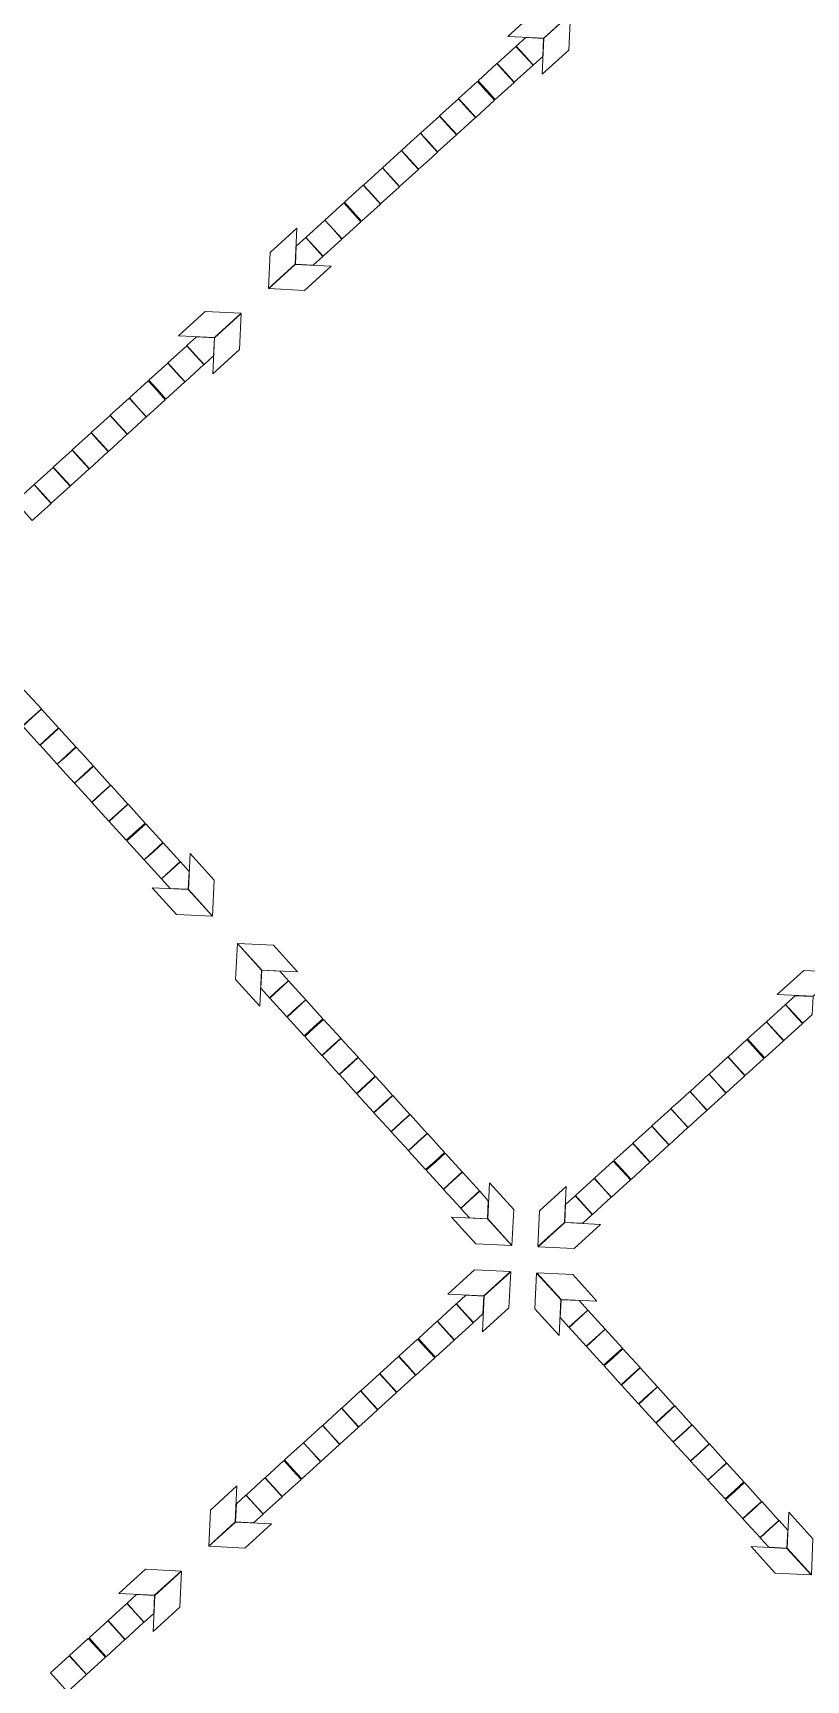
# Model space of a CAD drawing. Header units: inches. Extents: x 733725 to 1472938, y 4017711 to 8040520.
# Drawn here: x 734689.55 to 734701.71, y 4019167.8 to 4019193.7 of the extents above; entities that cross this region are included whole.
import ezdxf

# ---------------------------------------------------------------- set-up
doc = ezdxf.new("R2010")
doc.units = ezdxf.units.IN
doc.header["$MEASUREMENT"] = 0
for name, color, linetype, lineweight in [('H-HARAM2', 123, 'Continuous', 5), ('H-HARAM3', 123, 'Continuous', 5), ('H-MAFSALL', 31, 'Continuous', 13)]:
    doc.layers.add(name, color=color, linetype=linetype, lineweight=lineweight)
pattern_1 = [(354.99999998, (-0.961, 0.33), (0.553438968, 6.325836333), []), (354.99999998, (-0.892, 1.121), (0.553438968, 6.325836333), []), (354.99999998, (-0.823, 1.9117), (0.553438968, 6.325836333), [])]

msp = doc.modelspace()

# ---------------------------------------------------------------- hatches: boundary and pattern name
at = {"layer": 'H-HARAM2'}
h = msp.add_hatch(dxfattribs=at)
h.set_pattern_fill('PLAST', color=256, angle=-5, style=0)
h.set_pattern_definition(pattern_1)
edge = h.paths.add_edge_path()
edge.add_line((734632.731, 4019098.943), (734586.621, 4019149.885))
edge.add_line((734586.621, 4019149.885), (734697.208, 4019249.401))
edge.add_line((734697.208, 4019249.401), (734656.636, 4019294.307))
edge.add_line((734656.636, 4019294.307), (734612.593, 4019254.265))
edge.add_arc((734584.783, 4019246.201), 28.955, -31.0677, 16.1711, ccw=False)
edge.add_line((734609.585, 4019231.259), (734630.186, 4019208.599))
edge.add_line((734630.186, 4019208.599), (734617.904, 4019197.432))
edge.add_line((734617.904, 4019197.432), (734597.303, 4019220.092))
edge.add_arc((734584.783, 4019246.201), 28.955, 248.3791, 295.6179, ccw=False)
edge.add_line((734574.114, 4019219.283), (734521.152, 4019171.133))
edge.add_line((734521.152, 4019171.133), (734519.735, 4019155.04))
edge.add_line((734519.735, 4019155.04), (734510.13, 4019146.749))
edge.add_line((734510.13, 4019146.749), (734509.618, 4019135.985))
edge.add_line((734509.618, 4019135.985), (734511.003, 4019134.453))
edge.add_line((734511.003, 4019134.453), (734515.932, 4019129.031))
edge.add_line((734515.932, 4019129.031), (734518.495, 4019128.91))
edge.add_line((734518.495, 4019128.91), (734518.371, 4019126.305))
edge.add_line((734518.371, 4019126.305), (734518.431, 4019126.238))
edge.add_line((734518.431, 4019126.238), (734518.193, 4019121.231))
edge.add_line((734518.193, 4019121.231), (734532.114, 4019121.216))
edge.add_line((734532.114, 4019121.216), (734533.331, 4019119.845))
edge.add_line((734533.331, 4019119.845), (734566.504, 4019083.356))
edge.add_line((734566.504, 4019083.356), (734585.293, 4019100.438))
edge.add_line((734585.293, 4019100.438), (734607.504, 4019076.008))
edge.add_line((734607.504, 4019076.008), (734632.731, 4019098.943))
h = msp.add_hatch(dxfattribs=at)
h.set_pattern_fill('PLAST', color=256, angle=-5, style=0)
h.set_pattern_definition(pattern_1)
edge = h.paths.add_edge_path()
edge.add_line((734632.731, 4019098.943), (734586.621, 4019149.885))
edge.add_line((734586.621, 4019149.885), (734697.208, 4019249.401))
edge.add_line((734697.208, 4019249.401), (734656.636, 4019294.307))
edge.add_line((734656.636, 4019294.307), (734612.593, 4019254.265))
edge.add_arc((734584.783, 4019246.201), 28.955, -31.0677, 16.1711, ccw=False)
edge.add_line((734609.585, 4019231.259), (734630.186, 4019208.599))
edge.add_line((734630.186, 4019208.599), (734617.904, 4019197.432))
edge.add_line((734617.904, 4019197.432), (734597.303, 4019220.092))
edge.add_arc((734584.783, 4019246.201), 28.955, 248.3791, 295.6179, ccw=False)
edge.add_line((734574.114, 4019219.283), (734521.152, 4019171.133))
edge.add_line((734521.152, 4019171.133), (734519.735, 4019155.04))
edge.add_line((734519.735, 4019155.04), (734510.13, 4019146.749))
edge.add_line((734510.13, 4019146.749), (734509.618, 4019135.985))
edge.add_line((734509.618, 4019135.985), (734511.003, 4019134.453))
edge.add_line((734511.003, 4019134.453), (734515.932, 4019129.031))
edge.add_line((734515.932, 4019129.031), (734518.495, 4019128.91))
edge.add_line((734518.495, 4019128.91), (734518.371, 4019126.305))
edge.add_line((734518.371, 4019126.305), (734518.431, 4019126.238))
edge.add_line((734518.431, 4019126.238), (734518.193, 4019121.231))
edge.add_line((734518.193, 4019121.231), (734532.114, 4019121.216))
edge.add_line((734532.114, 4019121.216), (734533.331, 4019119.845))
edge.add_line((734533.331, 4019119.845), (734566.504, 4019083.356))
edge.add_line((734566.504, 4019083.356), (734585.293, 4019100.438))
edge.add_line((734585.293, 4019100.438), (734607.504, 4019076.008))
edge.add_line((734607.504, 4019076.008), (734632.731, 4019098.943))
at = {"layer": 'H-MAFSALL'}
h = msp.add_hatch(dxfattribs=at)
h.set_pattern_fill('ANGLE', color=256, scale=0.3, angle=45, style=0)
h.set_pattern_definition([(44.999999983, (-0.0012, 0.0002), (-1.4817422595, 1.4817422604), [1.524, -0.5715]), (134.999999983, (-0.0012, 0.0002), (-1.4817422604, -1.4817422595), [1.524, -0.5715])])
edge = h.paths.add_edge_path(flags=16)
edge.add_arc((734483.445, 4019138.19), 8, -50, 310)
edge = h.paths.add_edge_path(flags=16)
edge.add_arc((735041.69, 4018744.78), 5, 130, 310)
edge.add_arc((735041.69, 4018744.78), 5, -50, 130)
edge = h.paths.add_edge_path(flags=16)
edge.add_arc((734929.449, 4018650.032), 10, 307.1029, 310)
edge.add_line((734935.877, 4018642.372), (734935.481, 4018642.057))
edge = h.paths.add_edge_path(flags=16)
edge.add_arc((734448.304, 4018988.959), 5, -50, 310)
edge = h.paths.add_edge_path(flags=16)
edge.add_arc((734929.449, 4018650.032), 10, -50, 310)
edge = h.paths.add_edge_path()
edge.add_line((734470.495, 4018819.804), (734535.003, 4018852.189))
edge.add_line((734535.003, 4018852.189), (734535.003, 4018852.189))
edge.add_line((734535.003, 4018852.189), (734572.914, 4018810.916))
edge.add_arc((734615.714, 4018815.067), 43, 185.5397, 259.5981)
edge.add_line((734607.95, 4018772.774), (734656.259, 4018720.181))
edge.add_line((734656.259, 4018720.181), (734681.017, 4018702.881))
edge.add_line((734681.017, 4018702.881), (734689.467, 4018687.669))
edge.add_line((734689.467, 4018687.669), (734694.857, 4018680.12))
edge.add_line((734694.857, 4018680.12), (734719.321, 4018651.346))
edge.add_line((734719.321, 4018651.346), (734735.321, 4018631.946))
edge.add_line((734735.321, 4018631.946), (734738.811, 4018624.304))
edge.add_line((734738.811, 4018624.304), (734748.26, 4018603.512))
edge.add_line((734748.26, 4018603.512), (734747.516, 4018601.656))
edge.add_arc((734785.506, 4018511.871), 97.491, 107.72929, 112.93457, ccw=False)
edge.add_arc((734656.551, 4018541.881), 117.492, 25.08126, 32.34036, ccw=False)
edge.add_line((734762.964, 4018591.686), (734809.18, 4018581.942))
edge.add_line((734809.18, 4018581.942), (734866.219, 4018571.729))
edge.add_line((734866.219, 4018571.729), (734867.898, 4018578.513))
edge.add_line((734867.898, 4018578.513), (734907.725, 4018615.005))
edge.add_line((734907.725, 4018615.005), (734912.431, 4018609.829))
edge.add_line((734912.431, 4018609.829), (734975.64, 4018667.103))
edge.add_line((734975.64, 4018667.103), (734970.981, 4018672.229))
edge.add_line((734970.981, 4018672.229), (735032.04, 4018727.74))
edge.add_line((735032.04, 4018727.74), (735037.306, 4018722.006))
edge.add_line((735037.306, 4018722.006), (735052.413, 4018735.663))
edge.add_line((735052.413, 4018735.663), (735059.338, 4018741.922))
edge.add_line((735059.338, 4018741.922), (735066.401, 4018748.341))
edge.add_line((735066.401, 4018748.341), (735061.106, 4018754.165))
edge.add_line((735061.106, 4018754.165), (735117.118, 4018805.091))
edge.add_line((735117.118, 4018805.091), (735104.817, 4018818.622))
edge.add_line((735104.817, 4018818.622), (734958.677, 4018685.762))
edge.add_line((734958.677, 4018685.762), (734951.519, 4018693.635))
edge.add_line((734951.519, 4018693.635), (734933.872, 4018677.591))
edge.add_line((734933.872, 4018677.591), (734905.385, 4018651.693))
edge.add_line((734905.385, 4018651.693), (734888.108, 4018635.985))
edge.add_line((734888.108, 4018635.985), (734892.767, 4018630.86))
edge.add_line((734892.767, 4018630.86), (734854.667, 4018596.221))
edge.add_line((734854.667, 4018596.221), (734784.293, 4018608.823))
edge.add_arc((734788.7, 4018633.431), 25, 217.1653, 259.8479, ccw=False)
edge.add_line((734768.777, 4018618.328), (734704.047, 4018703.715))
edge.add_line((734704.047, 4018703.715), (734708.534, 4018710.947))
edge.add_line((734708.534, 4018710.947), (734700.207, 4018716.114))
edge.add_line((734700.207, 4018716.114), (734704.039, 4018722.289))
edge.add_line((734704.039, 4018722.289), (734698.091, 4018725.98))
edge.add_line((734698.091, 4018725.98), (734702.273, 4018732.721))
edge.add_line((734702.273, 4018732.721), (734702.336, 4018732.679))
edge.add_arc((734708.117, 4018741.415), 10.475, 236.5024, 314.0512)
edge.add_line((734715.401, 4018733.886), (734717.159, 4018735.485))
edge.add_line((734717.159, 4018735.485), (734722.231, 4018740.095))
edge.add_line((734722.231, 4018740.095), (734720.065, 4018742.478))
edge.add_line((734720.065, 4018742.478), (734726.132, 4018747.994))
edge.add_line((734726.132, 4018747.994), (734719.41, 4018755.387))
edge.add_line((734719.41, 4018755.387), (734713.218, 4018749.758))
edge.add_line((734713.218, 4018749.758), (734710.291, 4018752.978))
edge.add_line((734710.291, 4018752.978), (734716.483, 4018758.607))
edge.add_line((734716.483, 4018758.607), (734709.759, 4018766.003))
edge.add_line((734709.759, 4018766.003), (734703.567, 4018760.373))
edge.add_line((734703.567, 4018760.373), (734700.64, 4018763.593))
edge.add_line((734700.64, 4018763.593), (734706.832, 4018769.222))
edge.add_line((734706.832, 4018769.222), (734700.111, 4018776.616))
edge.add_line((734700.111, 4018776.616), (734694.4, 4018771.424))
edge.add_line((734694.4, 4018771.424), (734692.234, 4018773.807))
edge.add_line((734692.234, 4018773.807), (734686.631, 4018768.713))
edge.add_line((734686.631, 4018768.713), (734683.931, 4018766.258))
edge.add_arc((734691.488, 4018755.604), 13.062, 125.3471, 234.1486)
edge.add_line((734683.838, 4018745.017), (734679.674, 4018738.306))
edge.add_line((734679.674, 4018738.306), (734673.726, 4018741.996))
edge.add_line((734673.726, 4018741.996), (734673.41, 4018741.491))
edge.add_line((734673.41, 4018741.491), (734673.274, 4018741.576))
edge.add_line((734673.274, 4018741.576), (734669.424, 4018735.372))
edge.add_line((734669.424, 4018735.372), (734662.891, 4018739.425))
edge.add_line((734662.891, 4018739.425), (734661.12, 4018740.524))
edge.add_line((734661.12, 4018740.524), (734662.269, 4018742.424))
edge.add_line((734662.269, 4018742.424), (734639.091, 4018767.919))
edge.add_line((734639.091, 4018767.919), (734644.863, 4018773.166))
edge.add_line((734644.863, 4018773.166), (734641.27, 4018777.117))
edge.add_line((734641.27, 4018777.117), (734635.499, 4018771.87))
edge.add_line((734635.499, 4018771.87), (734624.539, 4018783.924))
edge.add_line((734624.539, 4018783.924), (734623.801, 4018783.25))
edge.add_line((734623.801, 4018783.25), (734611.491, 4018796.79))
edge.add_line((734611.491, 4018796.79), (734615.969, 4018800.904))
edge.add_line((734615.969, 4018800.904), (734613.206, 4018803.943))
edge.add_line((734613.206, 4018803.943), (734611.359, 4018802.264))
edge.add_line((734611.359, 4018802.264), (734611.02, 4018802.637))
edge.add_line((734611.02, 4018802.637), (734608.08, 4018802.777))
edge.add_line((734608.08, 4018802.777), (734607.708, 4018802.438))
edge.add_line((734607.708, 4018802.438), (734600.959, 4018809.861))
edge.add_line((734600.959, 4018809.861), (734601.332, 4018810.2))
edge.add_line((734601.332, 4018810.2), (734601.471, 4018813.14))
edge.add_line((734601.471, 4018813.14), (734601.133, 4018813.512))
edge.add_line((734601.133, 4018813.512), (734602.98, 4018815.191))
edge.add_line((734602.98, 4018815.191), (734600.195, 4018818.254))
edge.add_line((734600.195, 4018818.254), (734595.696, 4018814.164))
edge.add_line((734595.696, 4018814.164), (734583.386, 4018827.704))
edge.add_line((734583.386, 4018827.704), (734584.128, 4018828.375))
edge.add_line((734584.128, 4018828.375), (734573.169, 4018840.43))
edge.add_line((734573.169, 4018840.43), (734578.94, 4018845.677))
edge.add_line((734578.94, 4018845.677), (734575.348, 4018849.628))
edge.add_line((734575.348, 4018849.628), (734569.576, 4018844.381))
edge.add_line((734569.576, 4018844.381), (734546.398, 4018869.875))
edge.add_line((734546.398, 4018869.875), (734544.397, 4018868.912))
edge.add_line((734544.397, 4018868.912), (734540.057, 4018877.668))
edge.add_line((734540.057, 4018877.668), (734546.599, 4018880.911))
edge.add_line((734546.599, 4018880.911), (734546.526, 4018881.057))
edge.add_line((734546.526, 4018881.057), (734547.06, 4018881.322))
edge.add_line((734547.06, 4018881.322), (734543.952, 4018887.593))
edge.add_line((734543.952, 4018887.593), (734551.028, 4018891.101))
edge.add_arc((734562.294, 4018897.711), 13.062, 210.4016, 319.2031)
edge.add_line((734572.182, 4018889.177), (734580.485, 4018896.725))
edge.add_line((734580.485, 4018896.725), (734578.319, 4018899.107))
edge.add_line((734578.319, 4018899.107), (734584.029, 4018904.299))
edge.add_line((734584.029, 4018904.299), (734577.183, 4018911.579))
edge.add_line((734577.183, 4018911.579), (734571.116, 4018906.063))
edge.add_line((734571.116, 4018906.063), (734568.189, 4018909.283))
edge.add_line((734568.189, 4018909.283), (734574.256, 4018914.799))
edge.add_line((734574.256, 4018914.799), (734567.532, 4018922.195))
edge.add_line((734567.532, 4018922.195), (734561.465, 4018916.679))
edge.add_line((734561.465, 4018916.679), (734558.538, 4018919.898))
edge.add_line((734558.538, 4018919.898), (734564.605, 4018925.414))
edge.add_line((734564.605, 4018925.414), (734558.008, 4018932.921))
edge.add_line((734558.008, 4018932.921), (734551.941, 4018927.405))
edge.add_line((734551.941, 4018927.405), (734549.774, 4018929.787))
edge.add_line((734549.774, 4018929.787), (734542.945, 4018923.578))
edge.add_arc((734549.637, 4018915.633), 10.388, 130.1084, 208.8482)
edge.add_line((734540.538, 4018910.621), (734533.43, 4018907.097))
edge.add_line((734533.43, 4018907.097), (734530.321, 4018913.369))
edge.add_line((734530.321, 4018913.369), (734523.81, 4018910.141))
edge.add_line((734523.81, 4018910.141), (734519.422, 4018918.991))
edge.add_line((734519.422, 4018918.991), (734518.414, 4018918.49))
edge.add_line((734518.414, 4018918.49), (734483.652, 4018963.612))
edge.add_line((734483.652, 4018963.612), (734466.216, 4018986.25))
edge.add_arc((734446.342, 4018986.524), 19.876, -0.7881, 95.2465)
edge.add_line((734444.525, 4019006.316), (734441.745, 4019010.015))
edge.add_arc((734457.733, 4019022.03), 20, 159.6381, 216.9245, ccw=False)
edge.add_line((734438.983, 4019028.989), (734449.624, 4019057.661))
edge.add_arc((734468.375, 4019050.702), 20, 132.2751, 159.6381, ccw=False)
edge.add_line((734454.921, 4019065.5), (734492.174, 4019099.369))
edge.add_line((734492.174, 4019099.369), (734492.352, 4019103.094))
edge.add_line((734492.352, 4019103.094), (734518.495, 4019128.91))
edge.add_line((734518.495, 4019128.91), (734515.932, 4019129.032))
edge.add_line((734515.932, 4019129.032), (734509.618, 4019135.985))
edge.add_line((734509.618, 4019135.985), (734510.13, 4019146.749))
edge.add_line((734510.13, 4019146.749), (734519.735, 4019155.04))
edge.add_line((734519.735, 4019155.04), (734521.152, 4019171.133))
edge.add_line((734521.152, 4019171.133), (734507.472, 4019199.486))
edge.add_line((734507.472, 4019199.486), (734476.686, 4019171.099))
edge.add_line((734476.686, 4019171.099), (734472.574, 4019167.308))
edge.add_line((734472.574, 4019167.308), (734466.913, 4019162.087))
edge.add_line((734466.913, 4019162.087), (734466.392, 4019149.251))
edge.add_line((734466.392, 4019149.251), (734473.058, 4019142.023))
edge.add_line((734473.058, 4019142.023), (734470.728, 4019136.003))
edge.add_line((734470.728, 4019136.003), (734468.209, 4019122.907))
edge.add_line((734468.209, 4019122.907), (734466.607, 4019104.847))
edge.add_line((734466.607, 4019104.847), (734464.67, 4019103.328))
edge.add_line((734464.67, 4019103.328), (734460.43, 4019099.47))
edge.add_line((734460.43, 4019099.47), (734439.912, 4019080.557))
edge.add_arc((734466.972, 4019051.099), 40, 132.5703, 159.9333)
edge.add_line((734429.4, 4019064.824), (734425.787, 4019054.932))
edge.add_arc((734492.611, 4019019.499), 75.638, 152.06563, 155.27115)
edge.add_line((734423.91, 4019051.14), (734418.436, 4019034.299))
edge.add_line((734418.436, 4019034.299), (734418.393, 4019032.833))
edge.add_arc((734464.107, 4019027.499), 46.024, 173.3446, 190.8662)
edge.add_arc((734458.101, 4019026.815), 40, 191.5252, 222.5703)
edge.add_line((734428.643, 4018999.755), (734431.55, 4018996.591))
edge.add_arc((734450.637, 4018990.594), 20.007, 162.5586, 282.582)
edge.add_line((734454.995, 4018971.068), (734472.935, 4018951.538))
edge.add_line((734472.935, 4018951.538), (734489.366, 4018933.651))
edge.add_line((734489.366, 4018933.651), (734498.083, 4018916.295))
edge.add_line((734498.083, 4018916.295), (734467.009, 4018900.695))
edge.add_line((734467.009, 4018900.695), (734457.734, 4018896.038))
edge.add_line((734457.734, 4018896.038), (734446.846, 4018890.572))
edge.add_line((734446.846, 4018890.572), (734436.474, 4018885.365))
edge.add_line((734436.474, 4018885.365), (734448.8, 4018875.981))
edge.add_line((734448.8, 4018875.981), (734461.775, 4018837.145))
edge.add_line((734461.775, 4018837.145), (734470.495, 4018819.804))

# ---------------------------------------------------------------- linework, layer by layer
at = {"layer": 'H-HARAM3'}
for points in [[(734697.016, 4019193.649), (734697.434, 4019194.029), (734697.999, 4019194.003), (734697.581, 4019193.622)], [(734697.016, 4019193.649), (734697.434, 4019194.029), (734697.999, 4019194.003), (734697.581, 4019193.622)], [(734697.557, 4019193.054), (734697.975, 4019193.434), (734698.002, 4019193.999), (734697.584, 4019193.619)], [(734697.557, 4019193.054), (734697.975, 4019193.434), (734698.002, 4019193.999), (734697.584, 4019193.619)], [(734697.297, 4019193.631), (734697.579, 4019193.618), (734697.566, 4019193.335), (734697.416, 4019193.199), (734697.282, 4019193.347), (734697.147, 4019193.495)], [(734697.297, 4019193.631), (734697.579, 4019193.618), (734697.566, 4019193.335), (734697.416, 4019193.199), (734697.282, 4019193.347), (734697.147, 4019193.495)], [(734697.144, 4019193.492), (734697.279, 4019193.344), (734697.413, 4019193.196), (734697.117, 4019192.927), (734696.983, 4019193.075), (734696.848, 4019193.223)], [(734697.144, 4019193.492), (734697.279, 4019193.344), (734697.413, 4019193.196), (734697.117, 4019192.927), (734696.983, 4019193.075), (734696.848, 4019193.223)], [(734696.845, 4019193.22), (734696.979, 4019193.072), (734697.114, 4019192.924), (734696.818, 4019192.655), (734696.683, 4019192.803), (734696.549, 4019192.951)], [(734696.845, 4019193.22), (734696.979, 4019193.072), (734697.114, 4019192.924), (734696.818, 4019192.655), (734696.683, 4019192.803), (734696.549, 4019192.951)], [(734696.538, 4019192.941), (734696.672, 4019192.793), (734696.807, 4019192.645), (734696.511, 4019192.376), (734696.376, 4019192.524), (734696.242, 4019192.672)], [(734696.538, 4019192.941), (734696.672, 4019192.793), (734696.807, 4019192.645), (734696.511, 4019192.376), (734696.376, 4019192.524), (734696.242, 4019192.672)], [(734696.238, 4019192.669), (734696.373, 4019192.521), (734696.508, 4019192.373), (734696.212, 4019192.104), (734696.077, 4019192.252), (734695.943, 4019192.4)], [(734696.238, 4019192.669), (734696.373, 4019192.521), (734696.508, 4019192.373), (734696.212, 4019192.104), (734696.077, 4019192.252), (734695.943, 4019192.4)], [(734695.939, 4019192.397), (734696.074, 4019192.249), (734696.208, 4019192.101), (734695.912, 4019191.832), (734695.778, 4019191.98), (734695.643, 4019192.128)], [(734695.939, 4019192.397), (734696.074, 4019192.249), (734696.208, 4019192.101), (734695.912, 4019191.832), (734695.778, 4019191.98), (734695.643, 4019192.128)], [(734695.492, 4019191.99), (734695.64, 4019192.125), (734695.775, 4019191.977), (734695.909, 4019191.829), (734695.761, 4019191.694), (734695.613, 4019191.56), (734695.479, 4019191.708), (734695.344, 4019191.856)], [(734695.492, 4019191.99), (734695.64, 4019192.125), (734695.775, 4019191.977), (734695.909, 4019191.829), (734695.761, 4019191.694), (734695.613, 4019191.56), (734695.479, 4019191.708), (734695.344, 4019191.856)], [(734695.341, 4019191.853), (734695.475, 4019191.705), (734695.61, 4019191.557), (734695.314, 4019191.288), (734695.179, 4019191.436), (734695.045, 4019191.584)], [(734695.341, 4019191.853), (734695.475, 4019191.705), (734695.61, 4019191.557), (734695.314, 4019191.288), (734695.179, 4019191.436), (734695.045, 4019191.584)], [(734695.042, 4019191.581), (734695.176, 4019191.433), (734695.311, 4019191.285), (734695.015, 4019191.016), (734694.88, 4019191.164), (734694.746, 4019191.312)], [(734695.042, 4019191.581), (734695.176, 4019191.433), (734695.311, 4019191.285), (734695.015, 4019191.016), (734694.88, 4019191.164), (734694.746, 4019191.312)], [(734694.742, 4019191.309), (734694.877, 4019191.161), (734695.011, 4019191.013), (734694.715, 4019190.744), (734694.581, 4019190.892), (734694.446, 4019191.04)], [(734694.742, 4019191.309), (734694.877, 4019191.161), (734695.011, 4019191.013), (734694.715, 4019190.744), (734694.581, 4019190.892), (734694.446, 4019191.04)], [(734694.435, 4019191.03), (734694.57, 4019190.882), (734694.704, 4019190.734), (734694.408, 4019190.465), (734694.274, 4019190.613), (734694.139, 4019190.761)], [(734694.435, 4019191.03), (734694.57, 4019190.882), (734694.704, 4019190.734), (734694.408, 4019190.465), (734694.274, 4019190.613), (734694.139, 4019190.761)], [(734693.696, 4019190.631), (734693.278, 4019190.251), (734693.251, 4019189.686), (734693.669, 4019190.066)], [(734693.696, 4019190.631), (734693.278, 4019190.251), (734693.251, 4019189.686), (734693.669, 4019190.066)], [(734694.136, 4019190.758), (734694.271, 4019190.61), (734694.405, 4019190.462), (734694.109, 4019190.193), (734693.975, 4019190.341), (734693.84, 4019190.489)], [(734694.136, 4019190.758), (734694.271, 4019190.61), (734694.405, 4019190.462), (734694.109, 4019190.193), (734693.975, 4019190.341), (734693.84, 4019190.489)], [(734693.837, 4019190.486), (734693.971, 4019190.338), (734694.106, 4019190.19), (734693.956, 4019190.054), (734693.674, 4019190.067), (734693.687, 4019190.35)], [(734693.837, 4019190.486), (734693.971, 4019190.338), (734694.106, 4019190.19), (734693.956, 4019190.054), (734693.674, 4019190.067), (734693.687, 4019190.35)], [(734694.237, 4019190.036), (734693.819, 4019189.655), (734693.254, 4019189.682), (734693.672, 4019190.063)], [(734694.237, 4019190.036), (734693.819, 4019189.655), (734693.254, 4019189.682), (734693.672, 4019190.063)], [(734691.836, 4019188.94), (734692.255, 4019189.321), (734692.82, 4019189.294), (734692.401, 4019188.913)], [(734691.836, 4019188.94), (734692.255, 4019189.321), (734692.82, 4019189.294), (734692.401, 4019188.913)], [(734692.377, 4019188.345), (734692.796, 4019188.725), (734692.823, 4019189.29), (734692.404, 4019188.91)], [(734692.377, 4019188.345), (734692.796, 4019188.725), (734692.823, 4019189.29), (734692.404, 4019188.91)], [(734691.669, 4019188.514), (734691.803, 4019188.366), (734691.938, 4019188.218), (734692.234, 4019188.487), (734692.099, 4019188.635), (734691.965, 4019188.783)], [(734691.669, 4019188.514), (734691.803, 4019188.366), (734691.938, 4019188.218), (734692.234, 4019188.487), (734692.099, 4019188.635), (734691.965, 4019188.783)], [(734691.968, 4019188.786), (734692.102, 4019188.638), (734692.237, 4019188.49), (734692.386, 4019188.626), (734692.4, 4019188.909), (734692.117, 4019188.922)], [(734691.968, 4019188.786), (734692.102, 4019188.638), (734692.237, 4019188.49), (734692.386, 4019188.626), (734692.4, 4019188.909), (734692.117, 4019188.922)], [(734691.369, 4019188.242), (734691.504, 4019188.094), (734691.638, 4019187.946), (734691.934, 4019188.215), (734691.8, 4019188.363), (734691.665, 4019188.511)], [(734691.369, 4019188.242), (734691.504, 4019188.094), (734691.638, 4019187.946), (734691.934, 4019188.215), (734691.8, 4019188.363), (734691.665, 4019188.511)], [(734691.062, 4019187.963), (734691.197, 4019187.815), (734691.331, 4019187.667), (734691.627, 4019187.936), (734691.493, 4019188.084), (734691.358, 4019188.232)], [(734691.062, 4019187.963), (734691.197, 4019187.815), (734691.331, 4019187.667), (734691.627, 4019187.936), (734691.493, 4019188.084), (734691.358, 4019188.232)], [(734690.763, 4019187.691), (734690.898, 4019187.543), (734691.032, 4019187.395), (734691.328, 4019187.664), (734691.194, 4019187.812), (734691.059, 4019187.96)], [(734690.763, 4019187.691), (734690.898, 4019187.543), (734691.032, 4019187.395), (734691.328, 4019187.664), (734691.194, 4019187.812), (734691.059, 4019187.96)], [(734690.464, 4019187.419), (734690.598, 4019187.271), (734690.733, 4019187.123), (734691.029, 4019187.392), (734690.894, 4019187.54), (734690.76, 4019187.688)], [(734690.464, 4019187.419), (734690.598, 4019187.271), (734690.733, 4019187.123), (734691.029, 4019187.392), (734690.894, 4019187.54), (734690.76, 4019187.688)], [(734690.313, 4019187.282), (734690.165, 4019187.147), (734690.299, 4019186.999), (734690.434, 4019186.851), (734690.582, 4019186.986), (734690.73, 4019187.12), (734690.595, 4019187.268), (734690.461, 4019187.416)], [(734690.313, 4019187.282), (734690.165, 4019187.147), (734690.299, 4019186.999), (734690.434, 4019186.851), (734690.582, 4019186.986), (734690.73, 4019187.12), (734690.595, 4019187.268), (734690.461, 4019187.416)], [(734689.865, 4019186.875), (734690, 4019186.727), (734690.134, 4019186.579), (734690.43, 4019186.848), (734690.296, 4019186.996), (734690.161, 4019187.144)], [(734689.865, 4019186.875), (734690, 4019186.727), (734690.134, 4019186.579), (734690.43, 4019186.848), (734690.296, 4019186.996), (734690.161, 4019187.144)], [(734689.566, 4019186.603), (734689.701, 4019186.455), (734689.835, 4019186.307), (734690.131, 4019186.576), (734689.997, 4019186.724), (734689.862, 4019186.872)], [(734689.566, 4019186.603), (734689.701, 4019186.455), (734689.835, 4019186.307), (734690.131, 4019186.576), (734689.997, 4019186.724), (734689.862, 4019186.872)], [(734689.267, 4019186.331), (734689.401, 4019186.183), (734689.536, 4019186.035), (734689.832, 4019186.304), (734689.697, 4019186.452), (734689.563, 4019186.6)], [(734689.267, 4019186.331), (734689.401, 4019186.183), (734689.536, 4019186.035), (734689.832, 4019186.304), (734689.697, 4019186.452), (734689.563, 4019186.6)], [(734689.113, 4019183.101), (734689.261, 4019183.235), (734689.409, 4019183.37), (734689.678, 4019183.074), (734689.53, 4019182.939), (734689.382, 4019182.805)], [(734689.113, 4019183.101), (734689.261, 4019183.235), (734689.409, 4019183.37), (734689.678, 4019183.074), (734689.53, 4019182.939), (734689.382, 4019182.805)], [(734689.385, 4019182.801), (734689.533, 4019182.936), (734689.681, 4019183.07), (734689.95, 4019182.774), (734689.802, 4019182.64), (734689.654, 4019182.505)], [(734689.385, 4019182.801), (734689.533, 4019182.936), (734689.681, 4019183.07), (734689.95, 4019182.774), (734689.802, 4019182.64), (734689.654, 4019182.505)], [(734689.657, 4019182.502), (734689.805, 4019182.637), (734689.953, 4019182.771), (734690.222, 4019182.475), (734690.074, 4019182.341), (734689.926, 4019182.206)], [(734689.657, 4019182.502), (734689.805, 4019182.637), (734689.953, 4019182.771), (734690.222, 4019182.475), (734690.074, 4019182.341), (734689.926, 4019182.206)], [(734690.064, 4019182.055), (734689.929, 4019182.203), (734690.077, 4019182.337), (734690.225, 4019182.472), (734690.36, 4019182.324), (734690.494, 4019182.176), (734690.346, 4019182.041), (734690.198, 4019181.907)], [(734690.064, 4019182.055), (734689.929, 4019182.203), (734690.077, 4019182.337), (734690.225, 4019182.472), (734690.36, 4019182.324), (734690.494, 4019182.176), (734690.346, 4019182.041), (734690.198, 4019181.907)], [(734690.201, 4019181.904), (734690.349, 4019182.038), (734690.497, 4019182.173), (734690.766, 4019181.877), (734690.618, 4019181.742), (734690.47, 4019181.608)], [(734690.201, 4019181.904), (734690.349, 4019182.038), (734690.497, 4019182.173), (734690.766, 4019181.877), (734690.618, 4019181.742), (734690.47, 4019181.608)], [(734690.473, 4019181.604), (734690.621, 4019181.739), (734690.769, 4019181.873), (734691.038, 4019181.578), (734690.89, 4019181.443), (734690.742, 4019181.308)], [(734690.473, 4019181.604), (734690.621, 4019181.739), (734690.769, 4019181.873), (734691.038, 4019181.578), (734690.89, 4019181.443), (734690.742, 4019181.308)], [(734690.745, 4019181.305), (734690.893, 4019181.44), (734691.041, 4019181.574), (734691.31, 4019181.278), (734691.162, 4019181.144), (734691.014, 4019181.009)], [(734690.745, 4019181.305), (734690.893, 4019181.44), (734691.041, 4019181.574), (734691.31, 4019181.278), (734691.162, 4019181.144), (734691.014, 4019181.009)], [(734691.025, 4019180.998), (734691.173, 4019181.133), (734691.321, 4019181.267), (734691.59, 4019180.971), (734691.442, 4019180.837), (734691.294, 4019180.702)], [(734691.025, 4019180.998), (734691.173, 4019181.133), (734691.321, 4019181.267), (734691.59, 4019180.971), (734691.442, 4019180.837), (734691.294, 4019180.702)], [(734691.297, 4019180.699), (734691.445, 4019180.833), (734691.593, 4019180.968), (734691.862, 4019180.672), (734691.714, 4019180.537), (734691.566, 4019180.403)], [(734691.297, 4019180.699), (734691.445, 4019180.833), (734691.593, 4019180.968), (734691.862, 4019180.672), (734691.714, 4019180.537), (734691.566, 4019180.403)], [(734692.018, 4019180.8), (734692.399, 4019180.382), (734692.372, 4019179.817), (734691.991, 4019180.235)], [(734692.018, 4019180.8), (734692.399, 4019180.382), (734692.372, 4019179.817), (734691.991, 4019180.235)], [(734691.569, 4019180.4), (734691.717, 4019180.534), (734691.865, 4019180.669), (734692.001, 4019180.519), (734691.987, 4019180.237), (734691.705, 4019180.25)], [(734691.569, 4019180.4), (734691.717, 4019180.534), (734691.865, 4019180.669), (734692.001, 4019180.519), (734691.987, 4019180.237), (734691.705, 4019180.25)], [(734691.423, 4019180.259), (734691.804, 4019179.841), (734692.369, 4019179.814), (734691.988, 4019180.232)], [(734691.423, 4019180.259), (734691.804, 4019179.841), (734692.369, 4019179.814), (734691.988, 4019180.232)], [(734693.709, 4019178.94), (734693.329, 4019179.359), (734692.764, 4019179.386), (734693.144, 4019178.967)], [(734693.709, 4019178.94), (734693.329, 4019179.359), (734692.764, 4019179.386), (734693.144, 4019178.967)], [(734693.114, 4019178.399), (734692.734, 4019178.818), (734692.761, 4019179.383), (734693.141, 4019178.964)], [(734693.114, 4019178.399), (734692.734, 4019178.818), (734692.761, 4019179.383), (734693.141, 4019178.964)], [(734693.268, 4019178.531), (734693.416, 4019178.665), (734693.564, 4019178.8), (734693.428, 4019178.949), (734693.145, 4019178.963), (734693.132, 4019178.68)], [(734693.268, 4019178.531), (734693.416, 4019178.665), (734693.564, 4019178.8), (734693.428, 4019178.949), (734693.145, 4019178.963), (734693.132, 4019178.68)], [(734701.254, 4019178.581), (734701.672, 4019178.962), (734702.238, 4019178.935), (734701.819, 4019178.554)], [(734701.254, 4019178.581), (734701.672, 4019178.962), (734702.238, 4019178.935), (734701.819, 4019178.554)], [(734693.54, 4019178.231), (734693.688, 4019178.366), (734693.836, 4019178.5), (734693.567, 4019178.796), (734693.419, 4019178.662), (734693.271, 4019178.527)], [(734693.54, 4019178.231), (734693.688, 4019178.366), (734693.836, 4019178.5), (734693.567, 4019178.796), (734693.419, 4019178.662), (734693.271, 4019178.527)], [(734693.812, 4019177.932), (734693.96, 4019178.067), (734694.108, 4019178.201), (734693.839, 4019178.497), (734693.691, 4019178.363), (734693.543, 4019178.228)], [(734693.812, 4019177.932), (734693.96, 4019178.067), (734694.108, 4019178.201), (734693.839, 4019178.497), (734693.691, 4019178.363), (734693.543, 4019178.228)], [(734701.355, 4019177.859), (734701.221, 4019178.007), (734701.086, 4019178.155), (734701.382, 4019178.424), (734701.517, 4019178.276), (734701.651, 4019178.128)], [(734701.355, 4019177.859), (734701.221, 4019178.007), (734701.086, 4019178.155), (734701.382, 4019178.424), (734701.517, 4019178.276), (734701.651, 4019178.128)], [(734701.655, 4019178.131), (734701.52, 4019178.279), (734701.385, 4019178.427), (734701.535, 4019178.563), (734701.818, 4019178.55), (734701.804, 4019178.267)], [(734701.655, 4019178.131), (734701.52, 4019178.279), (734701.385, 4019178.427), (734701.535, 4019178.563), (734701.818, 4019178.55), (734701.804, 4019178.267)], [(734694.091, 4019177.625), (734694.239, 4019177.76), (734694.387, 4019177.894), (734694.118, 4019178.19), (734693.97, 4019178.056), (734693.822, 4019177.921)], [(734694.091, 4019177.625), (734694.239, 4019177.76), (734694.387, 4019177.894), (734694.118, 4019178.19), (734693.97, 4019178.056), (734693.822, 4019177.921)], [(734701.056, 4019177.587), (734700.922, 4019177.735), (734700.787, 4019177.883), (734701.083, 4019178.152), (734701.218, 4019178.004), (734701.352, 4019177.856)], [(734701.056, 4019177.587), (734700.922, 4019177.735), (734700.787, 4019177.883), (734701.083, 4019178.152), (734701.218, 4019178.004), (734701.352, 4019177.856)], [(734694.363, 4019177.326), (734694.511, 4019177.46), (734694.659, 4019177.595), (734694.39, 4019177.891), (734694.242, 4019177.756), (734694.094, 4019177.622)], [(734694.363, 4019177.326), (734694.511, 4019177.46), (734694.659, 4019177.595), (734694.39, 4019177.891), (734694.242, 4019177.756), (734694.094, 4019177.622)], [(734700.749, 4019177.308), (734700.614, 4019177.456), (734700.48, 4019177.604), (734700.776, 4019177.873), (734700.91, 4019177.725), (734701.045, 4019177.577)], [(734700.749, 4019177.308), (734700.614, 4019177.456), (734700.48, 4019177.604), (734700.776, 4019177.873), (734700.91, 4019177.725), (734701.045, 4019177.577)], [(734694.635, 4019177.027), (734694.783, 4019177.161), (734694.931, 4019177.296), (734694.662, 4019177.592), (734694.514, 4019177.457), (734694.366, 4019177.323)], [(734694.635, 4019177.027), (734694.783, 4019177.161), (734694.931, 4019177.296), (734694.662, 4019177.592), (734694.514, 4019177.457), (734694.366, 4019177.323)], [(734700.45, 4019177.036), (734700.315, 4019177.184), (734700.181, 4019177.332), (734700.477, 4019177.601), (734700.611, 4019177.453), (734700.746, 4019177.305)], [(734700.45, 4019177.036), (734700.315, 4019177.184), (734700.181, 4019177.332), (734700.477, 4019177.601), (734700.611, 4019177.453), (734700.746, 4019177.305)], [(734700.151, 4019176.764), (734700.016, 4019176.912), (734699.882, 4019177.06), (734700.177, 4019177.329), (734700.312, 4019177.181), (734700.447, 4019177.033)], [(734700.151, 4019176.764), (734700.016, 4019176.912), (734699.882, 4019177.06), (734700.177, 4019177.329), (734700.312, 4019177.181), (734700.447, 4019177.033)], [(734694.773, 4019176.875), (734694.907, 4019176.727), (734695.055, 4019176.862), (734695.203, 4019176.996), (734695.069, 4019177.144), (734694.934, 4019177.292), (734694.786, 4019177.158), (734694.638, 4019177.023)], [(734694.773, 4019176.875), (734694.907, 4019176.727), (734695.055, 4019176.862), (734695.203, 4019176.996), (734695.069, 4019177.144), (734694.934, 4019177.292), (734694.786, 4019177.158), (734694.638, 4019177.023)], [(734699.999, 4019176.627), (734699.851, 4019176.492), (734699.717, 4019176.64), (734699.582, 4019176.788), (734699.73, 4019176.923), (734699.878, 4019177.057), (734700.013, 4019176.909), (734700.147, 4019176.761)], [(734699.999, 4019176.627), (734699.851, 4019176.492), (734699.717, 4019176.64), (734699.582, 4019176.788), (734699.73, 4019176.923), (734699.878, 4019177.057), (734700.013, 4019176.909), (734700.147, 4019176.761)], [(734695.179, 4019176.428), (734695.327, 4019176.563), (734695.475, 4019176.697), (734695.206, 4019176.993), (734695.058, 4019176.859), (734694.91, 4019176.724)], [(734695.179, 4019176.428), (734695.327, 4019176.563), (734695.475, 4019176.697), (734695.206, 4019176.993), (734695.058, 4019176.859), (734694.91, 4019176.724)], [(734695.451, 4019176.129), (734695.599, 4019176.264), (734695.747, 4019176.398), (734695.478, 4019176.694), (734695.33, 4019176.559), (734695.182, 4019176.425)], [(734695.451, 4019176.129), (734695.599, 4019176.264), (734695.747, 4019176.398), (734695.478, 4019176.694), (734695.33, 4019176.559), (734695.182, 4019176.425)], [(734699.552, 4019176.22), (734699.418, 4019176.368), (734699.283, 4019176.516), (734699.579, 4019176.785), (734699.714, 4019176.637), (734699.848, 4019176.489)], [(734699.552, 4019176.22), (734699.418, 4019176.368), (734699.283, 4019176.516), (734699.579, 4019176.785), (734699.714, 4019176.637), (734699.848, 4019176.489)], [(734695.723, 4019175.83), (734695.871, 4019175.964), (734696.019, 4019176.099), (734695.75, 4019176.395), (734695.602, 4019176.26), (734695.454, 4019176.126)], [(734695.723, 4019175.83), (734695.871, 4019175.964), (734696.019, 4019176.099), (734695.75, 4019176.395), (734695.602, 4019176.26), (734695.454, 4019176.126)], [(734699.253, 4019175.948), (734699.118, 4019176.096), (734698.984, 4019176.244), (734699.28, 4019176.513), (734699.414, 4019176.365), (734699.549, 4019176.217)], [(734699.253, 4019175.948), (734699.118, 4019176.096), (734698.984, 4019176.244), (734699.28, 4019176.513), (734699.414, 4019176.365), (734699.549, 4019176.217)], [(734696.002, 4019175.523), (734696.15, 4019175.657), (734696.298, 4019175.792), (734696.029, 4019176.088), (734695.881, 4019175.953), (734695.733, 4019175.819)], [(734696.002, 4019175.523), (734696.15, 4019175.657), (734696.298, 4019175.792), (734696.029, 4019176.088), (734695.881, 4019175.953), (734695.733, 4019175.819)], [(734698.954, 4019175.676), (734698.819, 4019175.824), (734698.685, 4019175.972), (734698.981, 4019176.241), (734699.115, 4019176.093), (734699.25, 4019175.945)], [(734698.954, 4019175.676), (734698.819, 4019175.824), (734698.685, 4019175.972), (734698.981, 4019176.241), (734699.115, 4019176.093), (734699.25, 4019175.945)], [(734696.275, 4019175.223), (734696.423, 4019175.358), (734696.57, 4019175.493), (734696.301, 4019175.788), (734696.153, 4019175.654), (734696.005, 4019175.519)], [(734696.275, 4019175.223), (734696.423, 4019175.358), (734696.57, 4019175.493), (734696.301, 4019175.788), (734696.153, 4019175.654), (734696.005, 4019175.519)], [(734698.647, 4019175.397), (734698.512, 4019175.545), (734698.378, 4019175.693), (734698.674, 4019175.962), (734698.808, 4019175.814), (734698.943, 4019175.666)], [(734698.647, 4019175.397), (734698.512, 4019175.545), (734698.378, 4019175.693), (734698.674, 4019175.962), (734698.808, 4019175.814), (734698.943, 4019175.666)], [(734696.727, 4019175.621), (734697.108, 4019175.202), (734697.081, 4019174.637), (734696.7, 4019175.056)], [(734696.727, 4019175.621), (734697.108, 4019175.202), (734697.081, 4019174.637), (734696.7, 4019175.056)], [(734697.935, 4019175.563), (734697.516, 4019175.183), (734697.489, 4019174.618), (734697.908, 4019174.998)], [(734697.935, 4019175.563), (734697.516, 4019175.183), (734697.489, 4019174.618), (734697.908, 4019174.998)], [(734698.347, 4019175.125), (734698.213, 4019175.273), (734698.078, 4019175.421), (734698.374, 4019175.69), (734698.509, 4019175.542), (734698.643, 4019175.394)], [(734698.347, 4019175.125), (734698.213, 4019175.273), (734698.078, 4019175.421), (734698.374, 4019175.69), (734698.509, 4019175.542), (734698.643, 4019175.394)], [(734696.413, 4019175.071), (734696.696, 4019175.057), (734696.709, 4019175.34), (734696.573, 4019175.489), (734696.425, 4019175.355), (734696.277, 4019175.22)], [(734696.413, 4019175.071), (734696.696, 4019175.057), (734696.709, 4019175.34), (734696.573, 4019175.489), (734696.425, 4019175.355), (734696.277, 4019175.22)], [(734698.195, 4019174.986), (734697.912, 4019174.999), (734697.925, 4019175.282), (734698.075, 4019175.418), (734698.21, 4019175.27), (734698.344, 4019175.122)], [(734698.195, 4019174.986), (734697.912, 4019174.999), (734697.925, 4019175.282), (734698.075, 4019175.418), (734698.21, 4019175.27), (734698.344, 4019175.122)], [(734696.132, 4019175.08), (734696.512, 4019174.661), (734697.078, 4019174.634), (734696.697, 4019175.053)], [(734696.132, 4019175.08), (734696.512, 4019174.661), (734697.078, 4019174.634), (734696.697, 4019175.053)], [(734698.476, 4019174.968), (734698.057, 4019174.588), (734697.492, 4019174.615), (734697.911, 4019174.995)], [(734698.476, 4019174.968), (734698.057, 4019174.588), (734697.492, 4019174.615), (734697.911, 4019174.995)], [(734696.074, 4019173.872), (734696.493, 4019174.253), (734697.058, 4019174.226), (734696.64, 4019173.845)], [(734696.074, 4019173.872), (734696.493, 4019174.253), (734697.058, 4019174.226), (734696.64, 4019173.845)], [(734696.616, 4019173.277), (734697.034, 4019173.658), (734697.061, 4019174.223), (734696.642, 4019173.842)], [(734696.616, 4019173.277), (734697.034, 4019173.658), (734697.061, 4019174.223), (734696.642, 4019173.842)], [(734698.418, 4019173.761), (734698.038, 4019174.179), (734697.473, 4019174.206), (734697.853, 4019173.788)], [(734698.418, 4019173.761), (734698.038, 4019174.179), (734697.473, 4019174.206), (734697.853, 4019173.788)], [(734697.823, 4019173.22), (734697.442, 4019173.638), (734697.469, 4019174.203), (734697.85, 4019173.785)], [(734697.823, 4019173.22), (734697.442, 4019173.638), (734697.469, 4019174.203), (734697.85, 4019173.785)], [(734696.472, 4019173.42), (734696.337, 4019173.568), (734696.203, 4019173.716), (734695.907, 4019173.447), (734696.041, 4019173.299), (734696.176, 4019173.151)], [(734696.472, 4019173.42), (734696.337, 4019173.568), (734696.203, 4019173.716), (734695.907, 4019173.447), (734696.041, 4019173.299), (734696.176, 4019173.151)], [(734696.625, 4019173.559), (734696.638, 4019173.841), (734696.356, 4019173.855), (734696.206, 4019173.719), (734696.341, 4019173.571), (734696.475, 4019173.423)], [(734696.625, 4019173.559), (734696.638, 4019173.841), (734696.356, 4019173.855), (734696.206, 4019173.719), (734696.341, 4019173.571), (734696.475, 4019173.423)], [(734697.841, 4019173.501), (734697.854, 4019173.783), (734698.137, 4019173.77), (734698.273, 4019173.62), (734698.125, 4019173.486), (734697.977, 4019173.351)], [(734697.841, 4019173.501), (734697.854, 4019173.783), (734698.137, 4019173.77), (734698.273, 4019173.62), (734698.125, 4019173.486), (734697.977, 4019173.351)], [(734696.173, 4019173.148), (734696.038, 4019173.296), (734695.904, 4019173.444), (734695.608, 4019173.175), (734695.742, 4019173.027), (734695.877, 4019172.879)], [(734696.173, 4019173.148), (734696.038, 4019173.296), (734695.904, 4019173.444), (734695.608, 4019173.175), (734695.742, 4019173.027), (734695.877, 4019172.879)], [(734697.98, 4019173.348), (734698.128, 4019173.482), (734698.276, 4019173.617), (734698.545, 4019173.321), (734698.397, 4019173.186), (734698.249, 4019173.052)], [(734697.98, 4019173.348), (734698.128, 4019173.482), (734698.276, 4019173.617), (734698.545, 4019173.321), (734698.397, 4019173.186), (734698.249, 4019173.052)], [(734698.252, 4019173.049), (734698.4, 4019173.183), (734698.548, 4019173.318), (734698.817, 4019173.022), (734698.669, 4019172.887), (734698.521, 4019172.753)], [(734698.252, 4019173.049), (734698.4, 4019173.183), (734698.548, 4019173.318), (734698.817, 4019173.022), (734698.669, 4019172.887), (734698.521, 4019172.753)], [(734695.866, 4019172.868), (734695.731, 4019173.016), (734695.596, 4019173.164), (734695.3, 4019172.895), (734695.435, 4019172.747), (734695.57, 4019172.599)], [(734695.866, 4019172.868), (734695.731, 4019173.016), (734695.596, 4019173.164), (734695.3, 4019172.895), (734695.435, 4019172.747), (734695.57, 4019172.599)], [(734698.531, 4019172.742), (734698.679, 4019172.876), (734698.827, 4019173.011), (734699.096, 4019172.715), (734698.948, 4019172.58), (734698.8, 4019172.446)], [(734698.531, 4019172.742), (734698.679, 4019172.876), (734698.827, 4019173.011), (734699.096, 4019172.715), (734698.948, 4019172.58), (734698.8, 4019172.446)], [(734695.566, 4019172.596), (734695.432, 4019172.744), (734695.297, 4019172.892), (734695.001, 4019172.623), (734695.136, 4019172.475), (734695.27, 4019172.327)], [(734695.566, 4019172.596), (734695.432, 4019172.744), (734695.297, 4019172.892), (734695.001, 4019172.623), (734695.136, 4019172.475), (734695.27, 4019172.327)], [(734698.803, 4019172.442), (734698.951, 4019172.577), (734699.099, 4019172.711), (734699.368, 4019172.415), (734699.22, 4019172.281), (734699.072, 4019172.146)], [(734698.803, 4019172.442), (734698.951, 4019172.577), (734699.099, 4019172.711), (734699.368, 4019172.415), (734699.22, 4019172.281), (734699.072, 4019172.146)], [(734695.267, 4019172.324), (734695.133, 4019172.472), (734694.998, 4019172.62), (734694.702, 4019172.351), (734694.837, 4019172.203), (734694.971, 4019172.055)], [(734695.267, 4019172.324), (734695.133, 4019172.472), (734694.998, 4019172.62), (734694.702, 4019172.351), (734694.837, 4019172.203), (734694.971, 4019172.055)], [(734699.075, 4019172.143), (734699.223, 4019172.278), (734699.371, 4019172.412), (734699.64, 4019172.116), (734699.492, 4019171.982), (734699.344, 4019171.847)], [(734699.075, 4019172.143), (734699.223, 4019172.278), (734699.371, 4019172.412), (734699.64, 4019172.116), (734699.492, 4019171.982), (734699.344, 4019171.847)], [(734694.82, 4019171.918), (734694.968, 4019172.052), (734694.833, 4019172.2), (734694.699, 4019172.348), (734694.551, 4019172.214), (734694.403, 4019172.079), (734694.537, 4019171.931), (734694.672, 4019171.783)], [(734694.82, 4019171.918), (734694.968, 4019172.052), (734694.833, 4019172.2), (734694.699, 4019172.348), (734694.551, 4019172.214), (734694.403, 4019172.079), (734694.537, 4019171.931), (734694.672, 4019171.783)], [(734694.669, 4019171.78), (734694.534, 4019171.928), (734694.4, 4019172.076), (734694.104, 4019171.807), (734694.238, 4019171.659), (734694.373, 4019171.511)], [(734694.669, 4019171.78), (734694.534, 4019171.928), (734694.4, 4019172.076), (734694.104, 4019171.807), (734694.238, 4019171.659), (734694.373, 4019171.511)], [(734699.482, 4019171.696), (734699.347, 4019171.844), (734699.495, 4019171.978), (734699.643, 4019172.113), (734699.777, 4019171.965), (734699.912, 4019171.817), (734699.764, 4019171.682), (734699.616, 4019171.548)], [(734699.482, 4019171.696), (734699.347, 4019171.844), (734699.495, 4019171.978), (734699.643, 4019172.113), (734699.777, 4019171.965), (734699.912, 4019171.817), (734699.764, 4019171.682), (734699.616, 4019171.548)], [(734694.369, 4019171.508), (734694.235, 4019171.656), (734694.1, 4019171.804), (734693.804, 4019171.535), (734693.939, 4019171.387), (734694.073, 4019171.239)], [(734694.369, 4019171.508), (734694.235, 4019171.656), (734694.1, 4019171.804), (734693.804, 4019171.535), (734693.939, 4019171.387), (734694.073, 4019171.239)], [(734699.619, 4019171.545), (734699.767, 4019171.679), (734699.915, 4019171.814), (734700.184, 4019171.518), (734700.036, 4019171.383), (734699.888, 4019171.249)], [(734699.619, 4019171.545), (734699.767, 4019171.679), (734699.915, 4019171.814), (734700.184, 4019171.518), (734700.036, 4019171.383), (734699.888, 4019171.249)], [(734694.07, 4019171.236), (734693.936, 4019171.384), (734693.801, 4019171.532), (734693.505, 4019171.263), (734693.64, 4019171.115), (734693.774, 4019170.967)], [(734694.07, 4019171.236), (734693.936, 4019171.384), (734693.801, 4019171.532), (734693.505, 4019171.263), (734693.64, 4019171.115), (734693.774, 4019170.967)], [(734699.891, 4019171.245), (734700.039, 4019171.38), (734700.187, 4019171.515), (734700.456, 4019171.219), (734700.308, 4019171.084), (734700.16, 4019170.95)], [(734699.891, 4019171.245), (734700.039, 4019171.38), (734700.187, 4019171.515), (734700.456, 4019171.219), (734700.308, 4019171.084), (734700.16, 4019170.95)], [(734693.763, 4019170.957), (734693.629, 4019171.105), (734693.494, 4019171.253), (734693.198, 4019170.984), (734693.333, 4019170.836), (734693.467, 4019170.688)], [(734693.763, 4019170.957), (734693.629, 4019171.105), (734693.494, 4019171.253), (734693.198, 4019170.984), (734693.333, 4019170.836), (734693.467, 4019170.688)], [(734700.163, 4019170.946), (734700.311, 4019171.081), (734700.459, 4019171.215), (734700.728, 4019170.919), (734700.58, 4019170.785), (734700.432, 4019170.65)], [(734700.163, 4019170.946), (734700.311, 4019171.081), (734700.459, 4019171.215), (734700.728, 4019170.919), (734700.58, 4019170.785), (734700.432, 4019170.65)], [(734692.755, 4019170.855), (734692.337, 4019170.474), (734692.31, 4019169.909), (734692.728, 4019170.289)], [(734692.755, 4019170.855), (734692.337, 4019170.474), (734692.31, 4019169.909), (734692.728, 4019170.289)], [(734693.464, 4019170.685), (734693.329, 4019170.833), (734693.195, 4019170.981), (734692.899, 4019170.712), (734693.033, 4019170.564), (734693.168, 4019170.416)], [(734693.464, 4019170.685), (734693.329, 4019170.833), (734693.195, 4019170.981), (734692.899, 4019170.712), (734693.033, 4019170.564), (734693.168, 4019170.416)], [(734700.442, 4019170.639), (734700.59, 4019170.774), (734700.738, 4019170.908), (734701.007, 4019170.612), (734700.859, 4019170.478), (734700.711, 4019170.343)], [(734700.442, 4019170.639), (734700.59, 4019170.774), (734700.738, 4019170.908), (734701.007, 4019170.612), (734700.859, 4019170.478), (734700.711, 4019170.343)], [(734693.165, 4019170.413), (734693.03, 4019170.561), (734692.896, 4019170.709), (734692.746, 4019170.573), (734692.733, 4019170.29), (734693.015, 4019170.277)], [(734693.165, 4019170.413), (734693.03, 4019170.561), (734692.896, 4019170.709), (734692.746, 4019170.573), (734692.733, 4019170.29), (734693.015, 4019170.277)], [(734700.714, 4019170.34), (734700.862, 4019170.474), (734701.01, 4019170.609), (734701.279, 4019170.313), (734701.131, 4019170.179), (734700.983, 4019170.044)], [(734700.714, 4019170.34), (734700.862, 4019170.474), (734701.01, 4019170.609), (734701.279, 4019170.313), (734701.131, 4019170.179), (734700.983, 4019170.044)], [(734701.436, 4019170.441), (734701.816, 4019170.023), (734701.79, 4019169.458), (734701.409, 4019169.876)], [(734701.436, 4019170.441), (734701.816, 4019170.023), (734701.79, 4019169.458), (734701.409, 4019169.876)], [(734693.296, 4019170.259), (734692.878, 4019169.879), (734692.313, 4019169.906), (734692.731, 4019170.286)], [(734693.296, 4019170.259), (734692.878, 4019169.879), (734692.313, 4019169.906), (734692.731, 4019170.286)], [(734700.986, 4019170.041), (734701.134, 4019170.175), (734701.282, 4019170.31), (734701.418, 4019170.16), (734701.405, 4019169.878), (734701.122, 4019169.891)], [(734700.986, 4019170.041), (734701.134, 4019170.175), (734701.282, 4019170.31), (734701.418, 4019170.16), (734701.405, 4019169.878), (734701.122, 4019169.891)], [(734700.841, 4019169.9), (734701.221, 4019169.482), (734701.786, 4019169.455), (734701.406, 4019169.873)], [(734700.841, 4019169.9), (734701.221, 4019169.482), (734701.786, 4019169.455), (734701.406, 4019169.873)], [(734690.895, 4019169.163), (734691.314, 4019169.544), (734691.879, 4019169.517), (734691.46, 4019169.137)], [(734690.895, 4019169.163), (734691.314, 4019169.544), (734691.879, 4019169.517), (734691.46, 4019169.137)], [(734691.436, 4019168.568), (734691.855, 4019168.949), (734691.882, 4019169.514), (734691.463, 4019169.133)], [(734691.436, 4019168.568), (734691.855, 4019168.949), (734691.882, 4019169.514), (734691.463, 4019169.133)], [(734691.296, 4019168.714), (734691.161, 4019168.862), (734691.027, 4019169.01), (734691.176, 4019169.146), (734691.459, 4019169.132), (734691.445, 4019168.85)], [(734691.296, 4019168.714), (734691.161, 4019168.862), (734691.027, 4019169.01), (734691.176, 4019169.146), (734691.459, 4019169.132), (734691.445, 4019168.85)], [(734690.996, 4019168.442), (734690.862, 4019168.59), (734690.727, 4019168.738), (734691.023, 4019169.007), (734691.158, 4019168.859), (734691.292, 4019168.711)], [(734690.996, 4019168.442), (734690.862, 4019168.59), (734690.727, 4019168.738), (734691.023, 4019169.007), (734691.158, 4019168.859), (734691.292, 4019168.711)], [(734690.697, 4019168.17), (734690.563, 4019168.318), (734690.428, 4019168.466), (734690.724, 4019168.735), (734690.859, 4019168.587), (734690.993, 4019168.439)], [(734690.697, 4019168.17), (734690.563, 4019168.318), (734690.428, 4019168.466), (734690.724, 4019168.735), (734690.859, 4019168.587), (734690.993, 4019168.439)], [(734690.39, 4019167.891), (734690.256, 4019168.039), (734690.121, 4019168.187), (734690.417, 4019168.456), (734690.552, 4019168.308), (734690.686, 4019168.16)], [(734690.39, 4019167.891), (734690.256, 4019168.039), (734690.121, 4019168.187), (734690.417, 4019168.456), (734690.552, 4019168.308), (734690.686, 4019168.16)], [(734690.091, 4019167.619), (734689.956, 4019167.766), (734689.822, 4019167.914), (734690.118, 4019168.184), (734690.252, 4019168.036), (734690.387, 4019167.888)], [(734690.091, 4019167.619), (734689.956, 4019167.766), (734689.822, 4019167.914), (734690.118, 4019168.184), (734690.252, 4019168.036), (734690.387, 4019167.888)]]:
    msp.add_lwpolyline(points, close=True, dxfattribs=at)

doc.saveas('drawing.dxf')
